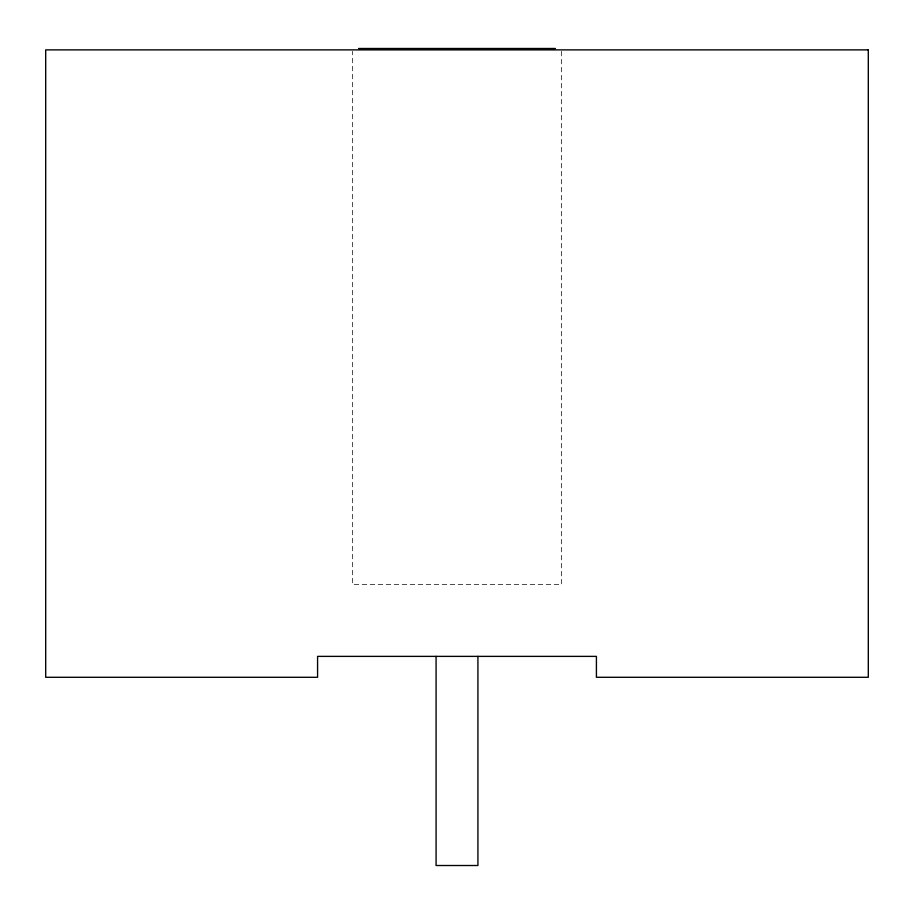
<?xml version="1.0" encoding="UTF-8"?>
<svg xmlns="http://www.w3.org/2000/svg" width="914" height="914" viewBox="0 0 914 914"><rect width="100%" height="100%" fill="white"/><g stroke="black" fill="none" stroke-linecap="round" stroke-linejoin="round"><path stroke-width="0.69" stroke-dasharray="4.57 3.43" d="M561.562 51.31L561.562 584.503L352.438 584.503L352.438 51.31"/><path stroke-width="1.37" d="M358.596 48.488L555.404 48.488M477.919 656.378L477.919 865.512L436.081 865.512L436.081 656.378M868.3 49.882L45.7 49.882L45.7 677.285L317.581 677.285L317.581 656.378L596.419 656.378L596.419 677.285L868.3 677.285L868.3 49.882"/></g></svg>
